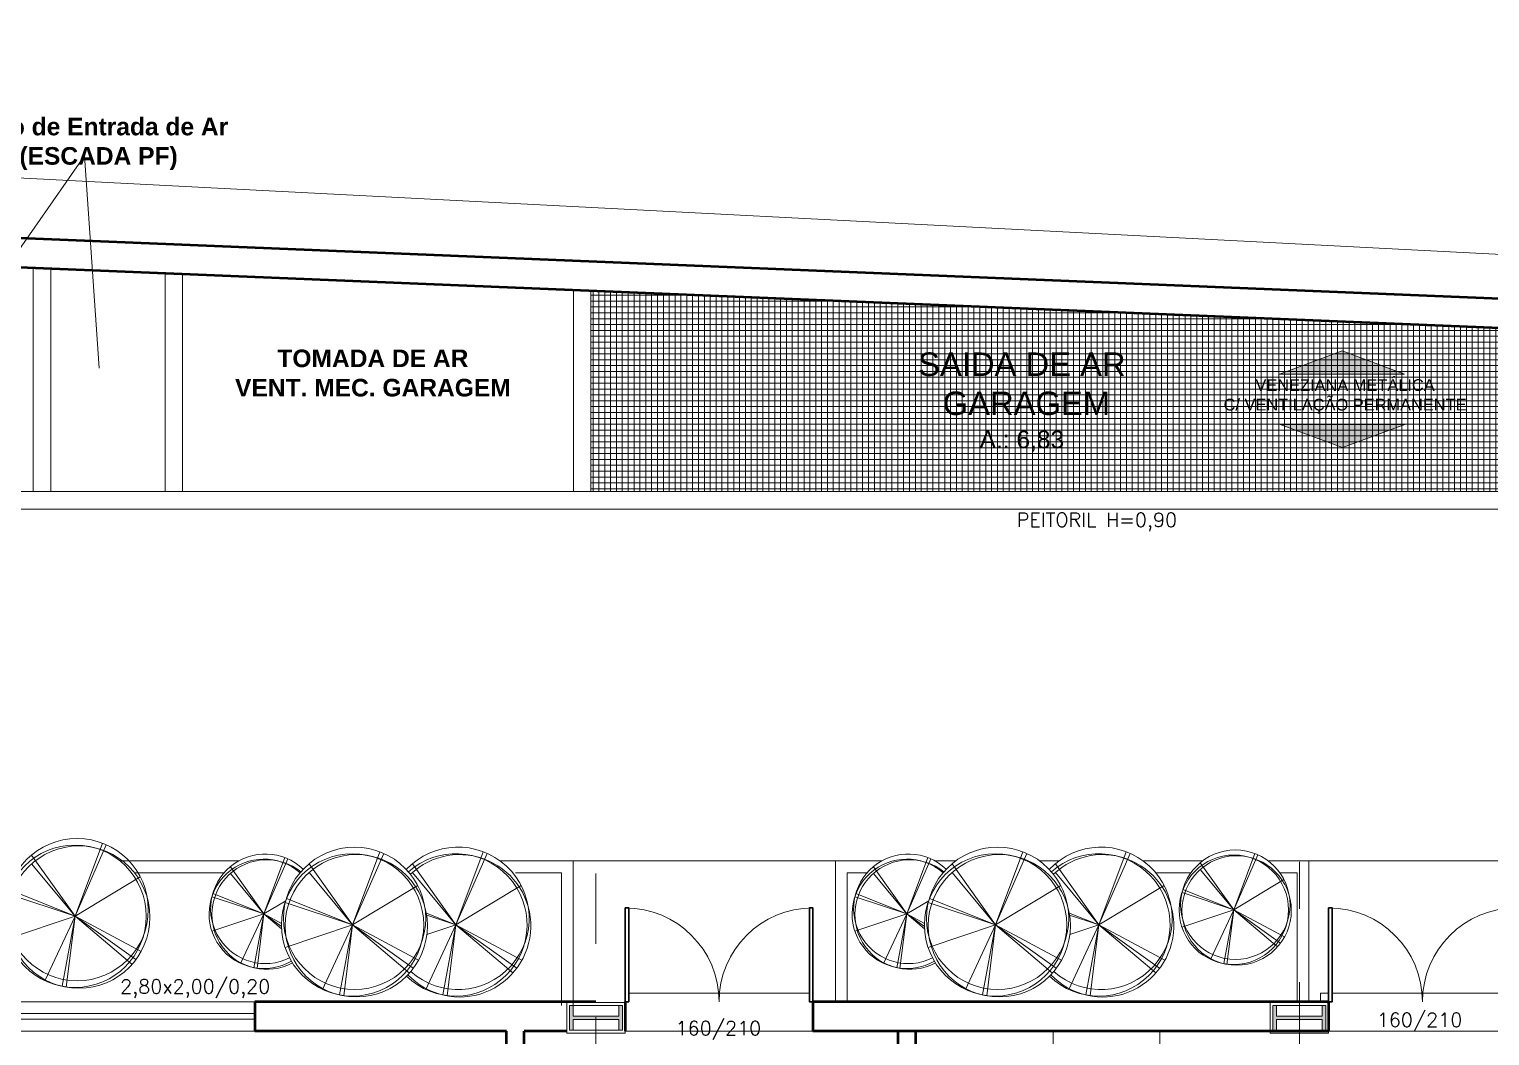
# Model space of a CAD drawing. Header units: millimetres. Extents: x 873 to 1072, y 159 to 369.
# Drawn here: x 946.45 to 958.9, y 330.17 to 338.75 of the extents above; entities that cross this region are included whole.
import ezdxf

# ---------------------------------------------------------------- set-up
doc = ezdxf.new("R2010")
doc.units = ezdxf.units.MM
doc.header["$LTSCALE"] = 10
doc.linetypes.add('DASHDOT', pattern=[25.4, 12.7, -6.35, 0, -6.35])
doc.linetypes.add('DASHED2', pattern=[0.375, 0.25, -0.125])
doc.layers.get('0').update_dxf_attribs({"color": 90})
for name, color, linetype, lineweight in [('cinza 03', 252, 'Continuous', 13), ('COTA', 90, 'Continuous', 9), ('linha estutura', 252, 'Continuous', 13), ('PAREDES 2', 50, 'Continuous', 50), ('Pilares', 16, 'Continuous', 20), ('Piso', 90, 'Continuous', 13), ('pn 02', 16, 'Continuous', 20), ('PN-01', 90, 'Continuous', 13), ('PN-03', 180, 'Continuous', 30), ('terreno', 16, 'Continuous', 20), ('texto', 16, 'Continuous', 20), ('TEXTOS', 90, 'Continuous', 9)]:
    doc.layers.add(name, color=color, linetype=linetype, lineweight=lineweight)
doc.styles.get("Standard").update_dxf_attribs({"font": 'simplex.shx'})

# ---------------------------------------------------------------- blocks, each defined once
blk = doc.blocks.new('pilar')
at = {"layer": 'Pilares'}
blk.add_hatch(color=256, dxfattribs=at).paths.add_polyline_path([(-0.225, -0.025), (-0.225, -0.235), (-0.195, -0.235), (-0.195, -0.145), (0.195, -0.145), (0.195, -0.235), (0.225, -0.235), (0.225, -0.025), (0.195, -0.025), (0.195, -0.115), (-0.195, -0.115), (-0.195, -0.025)])
for p, q in [((-0.25, 0), (0.25, 0)), ((0.25, 0), (0.25, -0.26)), ((-0.25, 0), (-0.25, -0.26)), ((-0.225, -0.025), (0.225, -0.025)), ((-0.225, -0.235), (0.225, -0.235)), ((-0.25, -0.26), (0.25, -0.26))]:
    blk.add_line(p, q, dxfattribs=at)
at = {"layer": 'Pilares', "linetype": 'Continuous'}
for p, q in [((-0.195, -0.115), (-0.195, -0.025)), ((-0.195, -0.115), (0.195, -0.115)), ((0.195, -0.115), (0.195, -0.025)), ((-0.195, -0.235), (-0.195, -0.145)), ((-0.195, -0.145), (0.195, -0.145)), ((0.195, -0.235), (0.195, -0.145))]:
    blk.add_line(p, q, dxfattribs=at)
for points in [[(-0.195, -0.025), (-0.225, -0.025), (-0.225, -0.235), (-0.195, -0.235)], [(0.195, -0.235), (0.225, -0.235), (0.225, -0.025), (0.195, -0.025)]]:
    blk.add_lwpolyline(points, dxfattribs=at)
blk = doc.blocks.new('Árvore-11')
for p, q in [((0.002, 0.011), (-0.643, 1.392)), ((0.002, 0.011), (-0.278, 1.511)), ((0.002, 0.011), (-0.188, 1.53)), ((0.002, 0.011), (1.221, 1.041)), ((0.002, 0.011), (1.303, 0.94)), ((0.002, 0.011), (1.416, 0.765)), ((0.002, 0.011), (-1.444, 0.493)), ((-1.44, -0.468), (0.002, 0.011)), ((0.002, 0.011), (-1.417, -0.558)), ((0.002, 0.011), (-0.931, -1.299)), ((0.002, 0.011), (-0.931, -1.11)), ((0.002, 0.011), (1.399, -0.83)), ((0.002, 0.011), (0.589, -1.554)), ((0.002, 0.011), (0.671, -1.519))]:
    blk.add_line(p, q)
for centre in [(0.002, 0.011), (0.046, -0.13), (0.081, 0.03)]:
    blk.add_circle(centre, 1.524)

msp = doc.modelspace()

# ---------------------------------------------------------------- hatches: boundary and pattern name
at = {"layer": 'cinza 03'}
h = msp.add_hatch(dxfattribs=at)
h.set_pattern_fill('_USER', color=256, scale=0.05, style=0, double=1, pattern_type=0)
h.set_pattern_definition([(0, (909.004594, 313.586944), (0, 0.05), []), (90, (909.004594, 313.586944), (-0.05, 3e-18), [])])
h.paths.add_polyline_path([(951.237, 336.523), (951.237, 334.814), (969.13, 334.814), (969.13, 335.792)])
h.paths.add_polyline_path([(953.987, 336.049), (955.84, 336.049), (955.84, 335.045), (953.987, 335.045)], flags=24)
at = {"layer": 'PN-01'}
for points in [[(957.645, 336.012), (957.112, 335.814), (958.178, 335.814)], [(957.649, 335.188), (957.116, 335.386), (958.181, 335.386)]]:
    msp.add_hatch(color=256, dxfattribs=at).paths.add_polyline_path(points)

# ---------------------------------------------------------------- linework, layer by layer
at = {"layer": 'cinza 03'}
for p, q in [((948.234, 331.664), (947.228, 331.664)), ((953.719, 331.664), (950.462, 331.664)), ((953.323, 330.464), (953.323, 331.664)), ((954.348, 331.664), (954.171, 331.664)), ((955.229, 331.664), (955.065, 331.664)), ((956.454, 331.664), (955.946, 331.664)), ((960.311, 331.664), (957.014, 331.664)), ((957.36, 330.464), (957.36, 331.664)), ((953.423, 330.464), (953.423, 331.564)), ((953.595, 331.564), (953.423, 331.564)), ((956.356, 331.564), (956.053, 331.564)), ((957.26, 331.564), (957.112, 331.564)), ((957.26, 330.464), (957.26, 331.564))]:
    msp.add_line(p, q, dxfattribs=at)
for centre, start, end in [((951.53, 330.464), 0, 90), ((953.13, 330.464), 90, 180), ((957.53, 330.464), 0, 90), ((959.13, 330.464), 90, 180)]:
    msp.add_arc(centre, 0.8, start, end, dxfattribs=at)
at = {"layer": 'linha estutura', "linetype": 'DASHED2', "ltscale": 0.5}
for p, q in [((951.28, 300.957), (951.28, 331.556)), ((957.28, 301.256), (957.28, 331.656))]:
    msp.add_line(p, q, dxfattribs=at)
at = {"layer": 'PAREDES 2'}
for p, q in [((994.303, 335.014), (902.706, 338.755)), ((987.155, 335.056), (902.696, 338.505)), ((951.28, 330.464), (948.37, 330.464)), ((948.37, 330.464), (948.37, 330.214)), ((951.53, 330.464), (951.53, 330.214)), ((957.53, 330.464), (953.13, 330.464)), ((953.13, 330.464), (953.13, 330.214)), ((957.53, 330.464), (957.53, 330.214)), ((950.518, 330.214), (948.37, 330.214)), ((950.518, 328.393), (950.518, 330.214)), ((951.03, 330.214), (950.668, 330.214)), ((950.668, 328.393), (950.668, 330.214)), ((957.53, 330.214), (953.13, 330.214)), ((953.855, 330.214), (953.855, 327.227)), ((954.005, 330.214), (954.005, 324.347))]:
    msp.add_line(p, q, dxfattribs=at)
at = {"layer": 'Piso'}
msp.add_lwpolyline([(955.181, 330.214), (956.091, 330.214), (956.091, 328.087), (955.181, 328.087)], close=True, dxfattribs=at)
at = {"layer": 'pn 02'}
for p, q in [((946.48, 336.711), (946.48, 334.814)), ((946.63, 336.711), (946.63, 334.814)), ((947.604, 336.665), (947.604, 334.814)), ((947.754, 336.665), (947.754, 334.814)), ((951.087, 336.523), (951.087, 334.814)), ((951.237, 336.523), (951.237, 334.814)), ((969.13, 334.814), (940.856, 334.814)), ((969.28, 334.664), (940.856, 334.664))]:
    msp.add_line(p, q, dxfattribs=at)
at = {"layer": 'PN-01'}
for p, q in [((948.447, 331.213), (948.627, 331.692)), ((948.447, 331.213), (948.652, 331.681)), ((950.085, 331.119), (950.319, 331.742)), ((950.085, 331.119), (950.352, 331.728)), ((951.085, 330.432), (951.085, 331.664)), ((953.932, 331.213), (954.111, 331.692)), ((953.932, 331.213), (954.137, 331.681)), ((955.57, 331.119), (955.804, 331.742)), ((955.57, 331.119), (955.837, 331.728)), ((948.447, 331.213), (948.161, 331.614)), ((948.447, 331.213), (948.161, 331.556)), ((950.085, 331.119), (949.714, 331.64)), ((950.085, 331.119), (949.714, 331.565)), ((953.932, 331.213), (953.646, 331.614)), ((953.932, 331.213), (953.646, 331.556)), ((955.57, 331.119), (955.199, 331.64)), ((955.57, 331.119), (955.199, 331.565)), ((950.085, 331.119), (950.642, 331.454)), ((955.57, 331.119), (956.126, 331.454)), ((948.005, 331.359), (948.447, 331.213)), ((948.447, 331.213), (948.012, 331.387)), ((948.447, 331.213), (948.634, 331.325)), ((953.49, 331.359), (953.932, 331.213)), ((953.932, 331.213), (953.497, 331.387)), ((953.932, 331.213), (954.119, 331.325)), ((948.447, 331.213), (948.004, 331.065)), ((948.447, 331.213), (948.249, 330.79)), ((948.447, 331.213), (948.361, 330.753)), ((948.447, 331.213), (948.389, 330.747)), ((948.447, 331.213), (948.598, 331.085)), ((948.447, 331.213), (948.598, 331.105)), ((948.447, 331.213), (948.598, 331.132)), ((950.085, 331.119), (949.826, 331.223)), ((949.828, 331.205), (950.085, 331.119)), ((953.932, 331.213), (953.489, 331.065)), ((953.932, 331.213), (953.734, 330.79)), ((953.932, 331.213), (953.846, 330.753)), ((953.932, 331.213), (953.873, 330.747)), ((953.932, 331.213), (954.083, 331.085)), ((953.932, 331.213), (954.082, 331.105)), ((953.932, 331.213), (954.082, 331.132)), ((955.57, 331.119), (955.311, 331.223)), ((955.312, 331.205), (955.57, 331.119)), ((950.085, 331.119), (949.829, 330.569)), ((950.085, 331.119), (949.838, 331.036)), ((950.085, 331.119), (949.974, 330.522)), ((950.085, 331.119), (950.01, 330.514)), ((950.085, 331.119), (950.571, 330.709)), ((950.085, 331.119), (950.604, 330.749)), ((950.085, 331.119), (950.648, 330.819)), ((955.57, 331.119), (955.314, 330.569)), ((955.57, 331.119), (955.322, 331.036)), ((955.57, 331.119), (955.459, 330.522)), ((955.57, 331.119), (955.495, 330.514)), ((955.57, 331.119), (956.055, 330.709)), ((955.57, 331.119), (956.088, 330.749)), ((955.57, 331.119), (956.133, 330.819)), ((948.37, 330.464), (945.53, 330.464)), ((948.37, 330.364), (945.53, 330.364)), ((945.53, 330.314), (948.37, 330.314)), ((945.53, 330.214), (948.37, 330.214))]:
    msp.add_line(p, q, dxfattribs=at)
at = {"layer": 'PN-01', "linetype": 'DASHDOT'}
for p, q in [((953.13, 330.214), (951.53, 330.214)), ((959.13, 330.214), (957.53, 330.214))]:
    msp.add_line(p, q, dxfattribs=at)
at = {"layer": 'PN-01'}
for points in [[(945.643, 335.851), (946.918, 337.676), (947.041, 335.865)], [(947.346, 331.564), (948.11, 331.564)], [(950.594, 331.564), (950.985, 331.564), (950.985, 330.432)]]:
    msp.add_lwpolyline(points, dxfattribs=at)
for points in [[(957.645, 336.012), (957.112, 335.814), (958.178, 335.814)], [(957.649, 335.188), (957.116, 335.386), (958.181, 335.386)]]:
    msp.add_lwpolyline(points, close=True, dxfattribs=at)
at = {"layer": 'PN-01', "linetype": 'DASHDOT'}
for points in [[(951.56, 330.536), (953.1, 330.536)], [(957.53, 330.536), (957.46, 330.536), (957.46, 330.464)], [(959.1, 330.536), (957.56, 330.536)]]:
    msp.add_lwpolyline(points, dxfattribs=at)
at = {"layer": 'PN-01'}
for centre, radius, start, end in [((948.447, 331.213), 0.467, 48.6179, 300.2535), ((948.46, 331.256), 0.467, 46.3273, 296.2377), ((948.471, 331.207), 0.467, 51.334, 298.0897), ((950.103, 331.175), 0.607, 228.4226, 136.5923), ((950.085, 331.119), 0.607, 226.0625, 131.8172), ((950.117, 331.111), 0.607, 223.4461, 133.6573), ((953.932, 331.213), 0.467, 48.6179, 300.2535), ((953.945, 331.256), 0.467, 46.3273, 296.2377), ((953.956, 331.207), 0.467, 51.334, 298.0897), ((955.588, 331.175), 0.607, 228.4226, 136.5923), ((955.57, 331.119), 0.607, 226.0625, 131.8172), ((955.602, 331.111), 0.607, 223.4461, 133.6573)]:
    msp.add_arc(centre, radius, start, end, dxfattribs=at)
at = {"layer": 'PN-03'}
for points in [[(951.53, 330.464), (951.56, 330.464), (951.56, 331.264), (951.53, 331.264)], [(953.13, 330.464), (953.1, 330.464), (953.1, 331.264), (953.13, 331.264)], [(957.53, 330.464), (957.56, 330.464), (957.56, 331.264), (957.53, 331.264)]]:
    msp.add_lwpolyline(points, close=True, dxfattribs=at)
at = {"layer": 'terreno'}
msp.add_line((994.303, 335.014), (936.018, 338.02), dxfattribs=at)

# ---------------------------------------------------------------- block references
at = {"layer": 'PN-01', "rotation": 180}
for p, xscale, yscale, zscale in [((946.836, 331.197), -0.398125, 0.398125, 0.398125), ((949.203, 331.123), -0.398125, 0.398125, 0.398125), ((954.688, 331.123), -0.398125, 0.398125, 0.398125), ((956.72, 331.251), -0.30625, 0.30625, 0.30625)]:
    msp.add_blockref('Árvore-11', p, dxfattribs=dict(at, xscale=xscale, yscale=yscale, zscale=zscale))
at = {"layer": 'PN-01'}
for p in [(951.28, 330.457), (957.28, 330.457)]:
    msp.add_blockref('pilar', p, dxfattribs=at)

# ---------------------------------------------------------------- texts
at = {"layer": 'COTA', "attachment_point": 2}
for s, insert, char_height, width in [('{\\fArial|b0|i0|c0|p34;SAIDA DE AR\\P GARAGEM\\P\\H0.75x;A.: 6,83}', (954.913, 335.999), 0.2, 3.088), ('{\\fArial|b0|i0|c0|p34;VENEZIANA METÁLICA\\PC/ VENTILAÇÃO PERMANENTE}', (957.67, 335.771), 0.1, 3.19621)]:
    msp.add_mtext(s, dxfattribs=dict(at, insert=insert, char_height=char_height, width=width))
at = {"layer": 'texto'}
for s, p in [('PEITORIL H=0,90', (954.869, 334.513)), ('2,80x2,00/0,20', (947.221, 330.533)), ('160/210', (951.959, 330.178)), ('160/210', (957.94, 330.25))]:
    msp.add_text(s, height=0.12, dxfattribs=at).set_placement(p)
at = {"layer": 'TEXTOS', "char_height": 0.15, "width": 2.367, "attachment_point": 2}
for s, insert in [('{\\fArial|b1|i0|c0|p34;Duto de Entrada de Ar\\P(ESCADA PF)}', (947.037, 338)), ('{\\fArial|b1|i0|c0|p34;TOMADA DE AR\\PVENT. MEC. GARAGEM}', (949.377, 336.024))]:
    msp.add_mtext(s, dxfattribs=dict(at, insert=insert))

doc.saveas('drawing.dxf')
